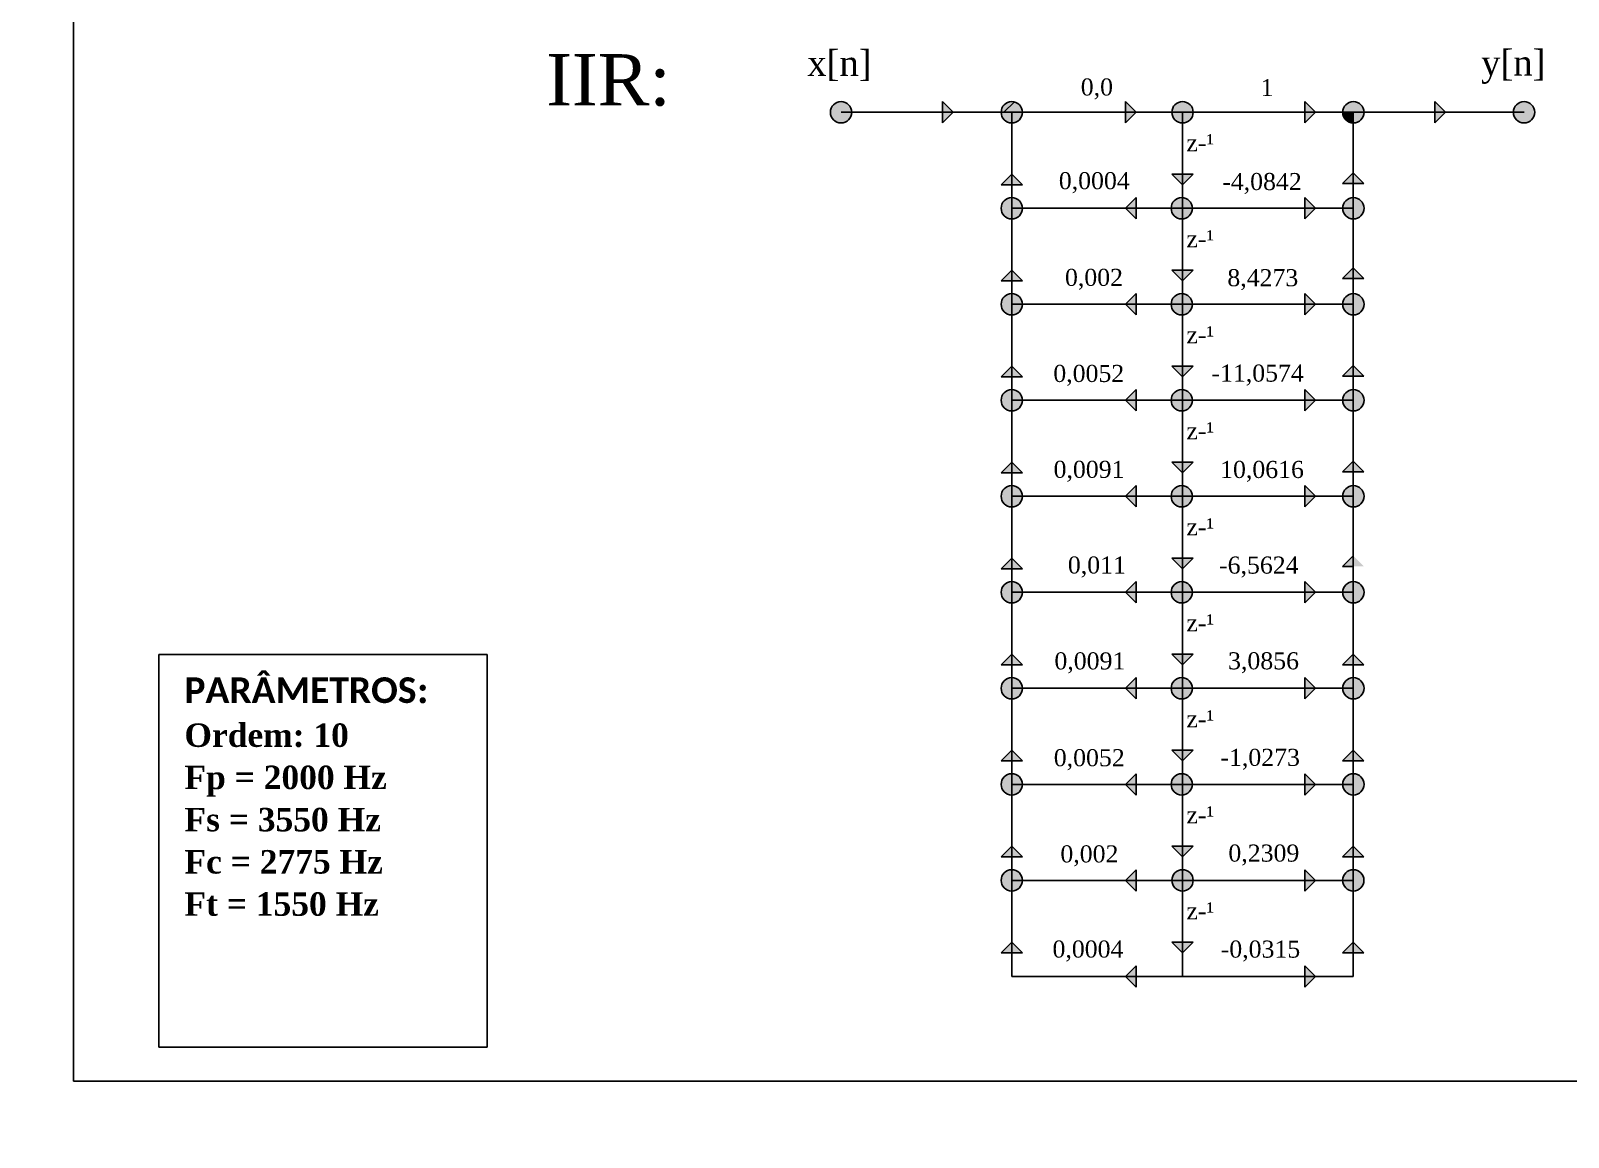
# Model space of a CAD drawing. Header units: millimetres. Extents: x 0 to 600, y -3 to 410.
# Drawn here: x 0 to 360.3, y -3.2 to 256.1 of the extents above; entities that cross this region are included whole.
import ezdxf
from ezdxf import colors
from ezdxf.entities.mleader import LeaderData, LeaderLine
from ezdxf.math import Vec2, Vec3

# ---------------------------------------------------------------- set-up
doc = ezdxf.new("R2010")
doc.units = ezdxf.units.MM
doc.layers.add('Default', color=7, linetype='Continuous')

# ---------------------------------------------------------------- blocks, each defined once
blk = doc.blocks.new('_DOT')
at = {"color": 0}
blk.add_line((0, 0), (-1, 0), dxfattribs=at)
at = {"color": 0, "const_width": 0.333}
blk.add_lwpolyline([(-0.1665, 0, 1), (0.1665, 0, 1)], format="xyb", close=True, dxfattribs=at)

msp = doc.modelspace()

# ---------------------------------------------------------------- hatches: boundary and pattern name
at = {"layer": 'Default', "linetype": 'Continuous'}
h = msp.add_hatch(color=7, dxfattribs=at)
edge = h.paths.add_edge_path()
edge.add_ellipse((189.88, 237.03), major_axis=(2.5, 0), ratio=1, start_angle=0, end_angle=360)
for points in [[(216.13, 237.03), (213.63, 239.53), (213.63, 237.03), (213.63, 234.53)], [(259.03, 237.03), (256.53, 239.53), (256.53, 237.03), (256.53, 234.53)], [(301.05, 237.03), (298.55, 239.53), (298.55, 237.03), (298.55, 234.53)], [(331.51, 237.03), (329.01, 239.53), (329.01, 237.03), (329.01, 234.53)], [(227.38, 220.05), (229.88, 220.05), (232.38, 220.05), (229.88, 222.55)], [(272.38, 222.55), (269.88, 222.55), (267.38, 222.55), (269.88, 220.05)], [(309.88, 222.8), (307.38, 220.3), (309.88, 220.3), (312.38, 220.3)], [(256.53, 214.53), (259.03, 212.03), (259.03, 214.53), (259.03, 217.03)], [(301.05, 214.53), (298.55, 217.03), (298.55, 214.53), (298.55, 212.03)], [(227.38, 197.55), (229.88, 197.55), (232.38, 197.55), (229.88, 200.05)], [(269.88, 197.55), (272.38, 200.05), (269.88, 200.05), (267.38, 200.05)], [(309.88, 200.54), (307.38, 198.04), (309.88, 198.04), (312.38, 198.04)], [(256.53, 192.03), (259.03, 189.53), (259.03, 192.03), (259.03, 194.53)], [(301.05, 192.03), (298.55, 194.53), (298.55, 192.03), (298.55, 189.53)], [(227.38, 175.05), (229.88, 175.05), (232.38, 175.05), (229.88, 177.55)], [(269.88, 175.05), (272.38, 177.55), (269.88, 177.55), (267.38, 177.55)], [(309.88, 177.66), (307.38, 175.16), (309.88, 175.16), (312.38, 175.16)], [(256.53, 169.53), (259.03, 167.03), (259.03, 169.53), (259.03, 172.03)], [(301.05, 169.53), (298.55, 172.03), (298.55, 169.53), (298.55, 167.03)], [(227.38, 152.55), (229.88, 152.55), (232.38, 152.55), (229.88, 155.05)], [(272.38, 155.05), (269.88, 155.05), (267.38, 155.05), (269.88, 152.55)], [(309.88, 155.28), (307.38, 152.78), (309.88, 152.78), (312.38, 152.78)], [(256.53, 147.03), (259.03, 144.53), (259.03, 147.03), (259.03, 149.53)], [(301.05, 147.03), (298.55, 149.53), (298.55, 147.03), (298.55, 144.53)], [(227.38, 130.05), (229.88, 130.05), (232.38, 130.05), (229.88, 132.55)], [(272.38, 132.55), (269.88, 132.55), (267.38, 132.55), (269.88, 130.05)], [(309.88, 133.11), (307.38, 130.61), (309.88, 130.61), (312.38, 130.61)], [(256.53, 124.53), (259.03, 122.03), (259.03, 124.53), (259.03, 127.03)], [(301.05, 124.53), (298.55, 127.03), (298.55, 124.53), (298.55, 122.03)], [(227.38, 107.55), (229.88, 107.55), (232.38, 107.55), (229.88, 110.05)], [(272.38, 110.05), (269.88, 110.05), (267.38, 110.05), (269.88, 107.55)], [(309.88, 110.05), (307.38, 107.55), (309.88, 107.55), (312.38, 107.55)], [(256.53, 102.03), (259.03, 99.53), (259.03, 102.03), (259.03, 104.53)], [(301.05, 102.03), (298.55, 104.53), (298.55, 102.03), (298.55, 99.53)], [(227.38, 85.05), (229.88, 85.05), (232.38, 85.05), (229.88, 87.55)], [(272.38, 87.55), (269.88, 87.55), (267.38, 87.55), (269.88, 85.05)], [(309.88, 87.55), (307.38, 85.05), (309.88, 85.05), (312.38, 85.05)], [(256.53, 79.53), (259.03, 77.03), (259.03, 79.53), (259.03, 82.03)], [(301.05, 79.53), (298.55, 82.03), (298.55, 79.53), (298.55, 77.03)], [(227.38, 62.55), (229.88, 62.55), (232.38, 62.55), (229.88, 65.05)], [(269.88, 62.55), (272.38, 65.05), (269.88, 65.05), (267.38, 65.05)], [(309.88, 65.05), (307.38, 62.55), (309.88, 62.55), (312.38, 62.55)], [(256.53, 57.03), (259.03, 54.53), (259.03, 57.03), (259.03, 59.53)], [(301.05, 57.03), (298.55, 59.53), (298.55, 57.03), (298.55, 54.53)], [(229.88, 42.55), (227.38, 40.05), (229.88, 40.05), (232.38, 40.05)], [(272.38, 42.55), (269.88, 42.55), (267.38, 42.55), (269.88, 40.05)], [(309.88, 42.55), (307.38, 40.05), (309.88, 40.05), (312.38, 40.05)], [(256.53, 34.53), (259.03, 32.03), (259.03, 34.53), (259.03, 37.03)], [(301.05, 34.53), (298.55, 37.03), (298.55, 34.53), (298.55, 32.03)]]:
    msp.add_hatch(color=7, dxfattribs=at).paths.add_polyline_path(points)
h = msp.add_hatch(dxfattribs=at)
h.set_pattern_fill('LINE', angle=45, style=0)
edge = h.paths.add_edge_path()
edge.add_line((229.88, 237.03), (232.38, 237.03))
edge.add_arc((229.88, 237.03), 2.5, 0, 180)
edge.add_line((227.38, 237.03), (229.88, 237.03))
h = msp.add_hatch(dxfattribs=at)
h.set_pattern_fill('LINE', angle=45, style=0)
edge = h.paths.add_edge_path()
edge.add_line((229.88, 237.03), (232.38, 237.03))
edge.add_arc((229.88, 237.03), 2.5, 0, 180)
edge.add_line((227.38, 237.03), (229.88, 237.03))
h = msp.add_hatch(color=7, dxfattribs=at)
edge = h.paths.add_edge_path()
edge.add_line((227.38, 237.03), (229.88, 237.03))
edge.add_line((229.88, 237.03), (232.38, 237.03))
edge.add_arc((229.88, 237.03), 2.5, 0, 180)
h = msp.add_hatch(color=7, dxfattribs=at)
edge = h.paths.add_edge_path()
edge.add_line((229.88, 237.03), (229.88, 234.53))
edge.add_arc((229.88, 237.03), 2.5, 270, 360)
edge.add_arc((229.88, 237.03), 2.5, 0, 180)
edge.add_line((227.38, 237.03), (229.88, 237.03))
h = msp.add_hatch(color=7, dxfattribs=at)
edge = h.paths.add_edge_path()
edge.add_arc((229.88, 237.03), 2.5, 0, 270)
edge.add_line((229.88, 234.53), (229.88, 237.03))
edge.add_line((229.88, 237.03), (232.38, 237.03))
h = msp.add_hatch(color=7, dxfattribs=at)
edge = h.paths.add_edge_path()
edge.add_line((269.88, 237.03), (272.38, 237.03))
edge.add_arc((269.88, 237.03), 2.5, 0, 180)
edge.add_line((267.38, 237.03), (269.88, 237.03))
h = msp.add_hatch(color=7, dxfattribs=at)
edge = h.paths.add_edge_path()
edge.add_line((269.88, 237.03), (269.88, 234.53))
edge.add_arc((269.88, 237.03), 2.5, 270, 360)
edge.add_arc((269.88, 237.03), 2.5, 0, 180)
edge.add_line((267.38, 237.03), (269.88, 237.03))
h = msp.add_hatch(color=7, dxfattribs=at)
edge = h.paths.add_edge_path()
edge.add_arc((269.88, 237.03), 2.5, 0, 270)
edge.add_line((269.88, 234.53), (269.88, 237.03))
edge.add_line((269.88, 237.03), (272.38, 237.03))
h = msp.add_hatch(color=7, dxfattribs=at)
edge = h.paths.add_edge_path()
edge.add_arc((309.92, 237.03), 2.5, 0, 269.0785)
edge.add_arc((309.92, 237.03), 2.5, 269.0785, 360)
h = msp.add_hatch(color=7, dxfattribs=at)
edge = h.paths.add_edge_path()
edge.add_arc((309.92, 237.03), 2.5, 0, 180)
edge.add_arc((309.92, 237.03), 2.5, 180, 360)
h = msp.add_hatch(color=7, dxfattribs=at)
edge = h.paths.add_edge_path()
edge.add_ellipse((349.92, 237.03), major_axis=(2.5, 0), ratio=1, start_angle=0, end_angle=360)
h = msp.add_hatch(color=7, dxfattribs=at)
edge = h.paths.add_edge_path()
edge.add_line((309.88, 234.53), (309.88, 237.03))
edge.add_line((309.88, 237.03), (307.42, 237.03))
edge.add_arc((309.92, 237.03), 2.5, 180, 269.0785)
h = msp.add_hatch(color=7, dxfattribs=at)
edge = h.paths.add_edge_path()
edge.add_ellipse((229.88, 214.53), major_axis=(2.5, 0), ratio=1, start_angle=0, end_angle=360)
h = msp.add_hatch(color=7, dxfattribs=at)
edge = h.paths.add_edge_path()
edge.add_ellipse((229.88, 214.53), major_axis=(2.5, 0), ratio=1, start_angle=0, end_angle=360)
h = msp.add_hatch(color=7, dxfattribs=at)
edge = h.paths.add_edge_path()
edge.add_ellipse((269.71, 214.53), major_axis=(2.5, 0), ratio=1, start_angle=0, end_angle=360)
h = msp.add_hatch(color=7, dxfattribs=at)
edge = h.paths.add_edge_path()
edge.add_arc((269.71, 214.53), 2.5, 0, 180)
edge.add_arc((269.71, 214.53), 2.5, 180, 360)
h = msp.add_hatch(color=7, dxfattribs=at)
edge = h.paths.add_edge_path()
edge.add_arc((309.92, 214.53), 2.5, 180, 360)
edge.add_arc((309.92, 214.53), 2.5, 0, 180)
h = msp.add_hatch(color=7, dxfattribs=at)
edge = h.paths.add_edge_path()
edge.add_ellipse((309.92, 214.53), major_axis=(2.5, 0), ratio=1, start_angle=0, end_angle=360)
h = msp.add_hatch(color=7, dxfattribs=at)
edge = h.paths.add_edge_path()
edge.add_arc((309.92, 214.53), 2.5, 0, 180)
edge.add_arc((309.92, 214.53), 2.5, 180, 360)
h = msp.add_hatch(color=7, dxfattribs=at)
edge = h.paths.add_edge_path()
edge.add_line((269.88, 214.53), (267.21, 214.53))
edge.add_arc((269.71, 214.53), 2.5, 180, 360)
edge.add_line((272.21, 214.53), (269.88, 214.53))
h = msp.add_hatch(color=7, dxfattribs=at)
edge = h.paths.add_edge_path()
edge.add_ellipse((229.88, 192.03), major_axis=(2.5, 0), ratio=1, start_angle=0, end_angle=360)
h = msp.add_hatch(color=7, dxfattribs=at)
edge = h.paths.add_edge_path()
edge.add_ellipse((229.88, 192.03), major_axis=(2.5, 0), ratio=1, start_angle=0, end_angle=360)
h = msp.add_hatch(color=7, dxfattribs=at)
edge = h.paths.add_edge_path()
edge.add_ellipse((269.71, 192.03), major_axis=(2.5, 0), ratio=1, start_angle=0, end_angle=360)
h = msp.add_hatch(color=7, dxfattribs=at)
edge = h.paths.add_edge_path()
edge.add_arc((269.71, 192.03), 2.5, 180, 360)
edge.add_arc((269.71, 192.03), 2.5, 0, 180)
h = msp.add_hatch(color=7, dxfattribs=at)
edge = h.paths.add_edge_path()
edge.add_line((269.88, 192.03), (267.21, 192.03))
edge.add_arc((269.71, 192.03), 2.5, 180, 360)
edge.add_line((272.21, 192.03), (269.88, 192.03))
h = msp.add_hatch(color=7, dxfattribs=at)
edge = h.paths.add_edge_path()
edge.add_arc((309.92, 192.03), 2.5, 180, 360)
edge.add_arc((309.92, 192.03), 2.5, 0, 180)
h = msp.add_hatch(color=7, dxfattribs=at)
edge = h.paths.add_edge_path()
edge.add_ellipse((309.92, 192.03), major_axis=(2.5, 0), ratio=1, start_angle=0, end_angle=360)
h = msp.add_hatch(color=7, dxfattribs=at)
edge = h.paths.add_edge_path()
edge.add_arc((309.92, 192.03), 2.5, 0, 180)
edge.add_arc((309.92, 192.03), 2.5, 180, 360)
h = msp.add_hatch(color=7, dxfattribs=at)
edge = h.paths.add_edge_path()
edge.add_ellipse((229.88, 169.53), major_axis=(2.5, 0), ratio=1, start_angle=0, end_angle=360)
h = msp.add_hatch(color=7, dxfattribs=at)
edge = h.paths.add_edge_path()
edge.add_ellipse((229.88, 169.53), major_axis=(2.5, 0), ratio=1, start_angle=0, end_angle=360)
h = msp.add_hatch(color=7, dxfattribs=at)
edge = h.paths.add_edge_path()
edge.add_ellipse((269.71, 169.53), major_axis=(2.5, 0), ratio=1, start_angle=0, end_angle=360)
h = msp.add_hatch(color=7, dxfattribs=at)
edge = h.paths.add_edge_path()
edge.add_arc((269.71, 169.53), 2.5, 180, 360)
edge.add_arc((269.71, 169.53), 2.5, 0, 180)
h = msp.add_hatch(color=7, dxfattribs=at)
edge = h.paths.add_edge_path()
edge.add_line((269.88, 169.53), (267.21, 169.53))
edge.add_arc((269.71, 169.53), 2.5, 180, 360)
edge.add_line((272.21, 169.53), (269.88, 169.53))
h = msp.add_hatch(color=7, dxfattribs=at)
edge = h.paths.add_edge_path()
edge.add_arc((309.92, 169.53), 2.5, 180, 360)
edge.add_arc((309.92, 169.53), 2.5, 0, 180)
h = msp.add_hatch(color=7, dxfattribs=at)
edge = h.paths.add_edge_path()
edge.add_ellipse((309.92, 169.53), major_axis=(2.5, 0), ratio=1, start_angle=0, end_angle=360)
h = msp.add_hatch(color=7, dxfattribs=at)
edge = h.paths.add_edge_path()
edge.add_arc((309.92, 169.53), 2.5, 0, 180)
edge.add_arc((309.92, 169.53), 2.5, 180, 360)
h = msp.add_hatch(color=7, dxfattribs=at)
edge = h.paths.add_edge_path()
edge.add_ellipse((229.88, 147.03), major_axis=(2.5, 0), ratio=1, start_angle=0, end_angle=360)
h = msp.add_hatch(color=7, dxfattribs=at)
edge = h.paths.add_edge_path()
edge.add_ellipse((229.88, 147.03), major_axis=(2.5, 0), ratio=1, start_angle=0, end_angle=360)
h = msp.add_hatch(color=7, dxfattribs=at)
edge = h.paths.add_edge_path()
edge.add_ellipse((269.71, 147.03), major_axis=(2.5, 0), ratio=1, start_angle=0, end_angle=360)
h = msp.add_hatch(color=7, dxfattribs=at)
edge = h.paths.add_edge_path()
edge.add_arc((269.71, 147.03), 2.5, 180, 360)
edge.add_arc((269.71, 147.03), 2.5, 0, 180)
h = msp.add_hatch(color=7, dxfattribs=at)
edge = h.paths.add_edge_path()
edge.add_arc((309.92, 147.03), 2.5, 180, 360)
edge.add_arc((309.92, 147.03), 2.5, 0, 180)
h = msp.add_hatch(color=7, dxfattribs=at)
edge = h.paths.add_edge_path()
edge.add_ellipse((309.92, 147.03), major_axis=(2.5, 0), ratio=1, start_angle=0, end_angle=360)
h = msp.add_hatch(color=7, dxfattribs=at)
edge = h.paths.add_edge_path()
edge.add_arc((309.92, 147.03), 2.5, 0, 180)
edge.add_arc((309.92, 147.03), 2.5, 180, 360)
h = msp.add_hatch(color=7, dxfattribs=at)
edge = h.paths.add_edge_path()
edge.add_line((269.88, 147.03), (267.21, 147.03))
edge.add_arc((269.71, 147.03), 2.5, 180, 360)
edge.add_line((272.21, 147.03), (269.88, 147.03))
h = msp.add_hatch(color=7, dxfattribs=at)
edge = h.paths.add_edge_path()
edge.add_ellipse((229.88, 124.53), major_axis=(2.5, 0), ratio=1, start_angle=0, end_angle=360)
h = msp.add_hatch(color=7, dxfattribs=at)
edge = h.paths.add_edge_path()
edge.add_ellipse((229.88, 124.53), major_axis=(2.5, 0), ratio=1, start_angle=0, end_angle=360)
h = msp.add_hatch(color=7, dxfattribs=at)
edge = h.paths.add_edge_path()
edge.add_ellipse((269.71, 124.53), major_axis=(2.5, 0), ratio=1, start_angle=0, end_angle=360)
h = msp.add_hatch(color=7, dxfattribs=at)
edge = h.paths.add_edge_path()
edge.add_arc((269.71, 124.53), 2.5, 180, 360)
edge.add_arc((269.71, 124.53), 2.5, 0, 180)
h = msp.add_hatch(color=7, dxfattribs=at)
edge = h.paths.add_edge_path()
edge.add_arc((309.92, 124.53), 2.5, 180, 360)
edge.add_arc((309.92, 124.53), 2.5, 0, 180)
h = msp.add_hatch(color=7, dxfattribs=at)
edge = h.paths.add_edge_path()
edge.add_ellipse((309.92, 124.53), major_axis=(2.5, 0), ratio=1, start_angle=0, end_angle=360)
h = msp.add_hatch(color=7, dxfattribs=at)
edge = h.paths.add_edge_path()
edge.add_arc((309.92, 124.53), 2.5, 0, 180)
edge.add_arc((309.92, 124.53), 2.5, 180, 360)
h = msp.add_hatch(color=7, dxfattribs=at)
edge = h.paths.add_edge_path()
edge.add_line((269.88, 124.53), (267.21, 124.53))
edge.add_arc((269.71, 124.53), 2.5, 180, 360)
edge.add_line((272.21, 124.53), (269.88, 124.53))
h = msp.add_hatch(color=7, dxfattribs=at)
edge = h.paths.add_edge_path()
edge.add_ellipse((229.88, 102.03), major_axis=(2.5, 0), ratio=1, start_angle=0, end_angle=360)
h = msp.add_hatch(color=7, dxfattribs=at)
edge = h.paths.add_edge_path()
edge.add_ellipse((229.88, 102.03), major_axis=(2.5, 0), ratio=1, start_angle=0, end_angle=360)
h = msp.add_hatch(color=7, dxfattribs=at)
edge = h.paths.add_edge_path()
edge.add_ellipse((269.71, 102.03), major_axis=(2.5, 0), ratio=1, start_angle=0, end_angle=360)
h = msp.add_hatch(color=7, dxfattribs=at)
edge = h.paths.add_edge_path()
edge.add_arc((269.71, 102.03), 2.5, 180, 360)
edge.add_arc((269.71, 102.03), 2.5, 0, 180)
h = msp.add_hatch(color=7, dxfattribs=at)
edge = h.paths.add_edge_path()
edge.add_arc((309.92, 102.03), 2.5, 180, 360)
edge.add_arc((309.92, 102.03), 2.5, 0, 180)
h = msp.add_hatch(color=7, dxfattribs=at)
edge = h.paths.add_edge_path()
edge.add_ellipse((309.92, 102.03), major_axis=(2.5, 0), ratio=1, start_angle=0, end_angle=360)
h = msp.add_hatch(color=7, dxfattribs=at)
edge = h.paths.add_edge_path()
edge.add_arc((309.92, 102.03), 2.5, 0, 180)
edge.add_arc((309.92, 102.03), 2.5, 180, 360)
h = msp.add_hatch(color=7, dxfattribs=at)
edge = h.paths.add_edge_path()
edge.add_line((269.88, 102.03), (267.21, 102.03))
edge.add_arc((269.71, 102.03), 2.5, 180, 360)
edge.add_line((272.21, 102.03), (269.88, 102.03))
h = msp.add_hatch(color=7, dxfattribs=at)
edge = h.paths.add_edge_path()
edge.add_ellipse((229.88, 79.53), major_axis=(2.5, 0), ratio=1, start_angle=0, end_angle=360)
h = msp.add_hatch(color=7, dxfattribs=at)
edge = h.paths.add_edge_path()
edge.add_ellipse((229.88, 79.53), major_axis=(2.5, 0), ratio=1, start_angle=0, end_angle=360)
h = msp.add_hatch(color=7, dxfattribs=at)
edge = h.paths.add_edge_path()
edge.add_ellipse((269.71, 79.53), major_axis=(2.5, 0), ratio=1, start_angle=0, end_angle=360)
h = msp.add_hatch(color=7, dxfattribs=at)
edge = h.paths.add_edge_path()
edge.add_arc((269.71, 79.53), 2.5, 180, 360)
edge.add_arc((269.71, 79.53), 2.5, 0, 180)
h = msp.add_hatch(color=7, dxfattribs=at)
edge = h.paths.add_edge_path()
edge.add_line((269.88, 79.53), (267.21, 79.53))
edge.add_arc((269.71, 79.53), 2.5, 180, 360)
edge.add_line((272.21, 79.53), (269.88, 79.53))
h = msp.add_hatch(color=7, dxfattribs=at)
edge = h.paths.add_edge_path()
edge.add_arc((309.92, 79.53), 2.5, 180, 360)
edge.add_arc((309.92, 79.53), 2.5, 0, 180)
h = msp.add_hatch(color=7, dxfattribs=at)
edge = h.paths.add_edge_path()
edge.add_ellipse((309.92, 79.53), major_axis=(2.5, 0), ratio=1, start_angle=0, end_angle=360)
h = msp.add_hatch(color=7, dxfattribs=at)
edge = h.paths.add_edge_path()
edge.add_arc((309.92, 79.53), 2.5, 0, 180)
edge.add_arc((309.92, 79.53), 2.5, 180, 360)
h = msp.add_hatch(color=7, dxfattribs=at)
edge = h.paths.add_edge_path()
edge.add_ellipse((229.88, 57.03), major_axis=(2.5, 0), ratio=1, start_angle=0, end_angle=360)
h = msp.add_hatch(color=7, dxfattribs=at)
edge = h.paths.add_edge_path()
edge.add_ellipse((229.88, 57.03), major_axis=(2.5, 0), ratio=1, start_angle=0, end_angle=360)
h = msp.add_hatch(color=7, dxfattribs=at)
edge = h.paths.add_edge_path()
edge.add_ellipse((269.88, 57.03), major_axis=(2.5, 0), ratio=1, start_angle=0, end_angle=360)
h = msp.add_hatch(color=7, dxfattribs=at)
edge = h.paths.add_edge_path()
edge.add_ellipse((269.88, 57.03), major_axis=(2.5, 0), ratio=1, start_angle=0, end_angle=360)
h = msp.add_hatch(color=7, dxfattribs=at)
edge = h.paths.add_edge_path()
edge.add_ellipse((309.88, 57.03), major_axis=(2.5, 0), ratio=1, start_angle=0, end_angle=360)
h = msp.add_hatch(color=7, dxfattribs=at)
edge = h.paths.add_edge_path()
edge.add_ellipse((309.88, 57.03), major_axis=(2.5, 0), ratio=1, start_angle=0, end_angle=360)

# ---------------------------------------------------------------- linework, layer by layer
at = {"layer": 'Default', "color": 7, "linetype": 'Continuous'}
for p, q in [((10, 410), (10, 10)), ((213.63, 239.53), (216.13, 237.03)), ((213.63, 237.03), (213.63, 239.53)), ((256.53, 239.53), (259.03, 237.03)), ((256.53, 237.03), (256.53, 239.53)), ((298.55, 239.53), (301.05, 237.03)), ((298.55, 237.03), (298.55, 239.53)), ((329.01, 239.53), (331.51, 237.03)), ((329.01, 237.03), (329.01, 239.53)), ((329.01, 239.53), (331.51, 237.03)), ((199.88, 237.03), (189.88, 237.03)), ((229.88, 237.03), (199.88, 237.03)), ((213.63, 237.03), (213.63, 234.53)), ((213.63, 234.53), (216.13, 237.03)), ((229.88, 237.03), (229.88, 222.55)), ((269.88, 237.03), (229.88, 237.03)), ((256.53, 237.03), (256.53, 234.53)), ((256.53, 234.53), (259.03, 237.03)), ((269.88, 224.53), (269.88, 237.03)), ((269.88, 237.03), (269.88, 222.55)), ((309.88, 237.03), (269.88, 237.03)), ((269.88, 234.53), (269.88, 237.03)), ((269.88, 237.03), (269.88, 234.53)), ((298.55, 237.03), (298.55, 234.53)), ((298.55, 234.53), (301.05, 237.03)), ((309.88, 224.53), (309.88, 237.03)), ((309.88, 237.03), (309.88, 222.55)), ((309.88, 234.53), (309.88, 237.03)), ((309.88, 237.03), (309.88, 234.53)), ((309.92, 237.03), (339.92, 237.03)), ((329.01, 237.03), (329.01, 234.53)), ((329.01, 234.53), (331.51, 237.03)), ((339.92, 237.03), (349.92, 237.03)), ((227.38, 220.05), (229.88, 222.55)), ((229.88, 220.05), (227.38, 220.05)), ((229.88, 222.55), (229.88, 214.53)), ((232.38, 220.05), (229.88, 222.55)), ((232.38, 220.05), (229.88, 222.55)), ((229.88, 220.05), (232.38, 220.05)), ((267.38, 222.55), (269.88, 220.05)), ((267.38, 222.55), (269.88, 220.05)), ((269.88, 222.55), (267.38, 222.55)), ((269.88, 222.55), (272.38, 222.55)), ((272.38, 222.55), (269.88, 220.05)), ((269.88, 222.55), (269.88, 214.53)), ((307.38, 220.3), (309.88, 222.8)), ((309.88, 220.3), (307.38, 220.3)), ((312.38, 220.3), (309.88, 222.8)), ((312.38, 220.3), (309.88, 222.8)), ((309.88, 222.55), (309.88, 214.53)), ((309.88, 220.3), (312.38, 220.3)), ((259.03, 217.03), (256.53, 214.53)), ((259.03, 214.53), (259.03, 217.03)), ((298.55, 217.03), (301.05, 214.53)), ((298.55, 214.53), (298.55, 217.03)), ((298.55, 217.03), (301.05, 214.53)), ((229.88, 214.53), (269.88, 214.53)), ((229.88, 214.53), (229.88, 200.05)), ((259.03, 212.03), (256.53, 214.53)), ((259.03, 212.03), (256.53, 214.53)), ((259.03, 214.53), (259.03, 212.03)), ((269.88, 214.53), (309.88, 214.53)), ((269.88, 202.03), (269.88, 214.53)), ((269.88, 214.53), (269.88, 200.05)), ((298.55, 214.53), (298.55, 212.03)), ((298.55, 212.03), (301.05, 214.53)), ((309.88, 202.03), (309.88, 214.53)), ((309.88, 214.53), (309.88, 200.05)), ((227.38, 197.55), (229.88, 200.05)), ((229.88, 200.05), (229.88, 192.03)), ((232.38, 197.55), (229.88, 200.05)), ((232.38, 197.55), (229.88, 200.05)), ((267.38, 200.05), (269.88, 197.55)), ((267.38, 200.05), (269.88, 197.55)), ((269.88, 200.05), (267.38, 200.05)), ((269.88, 200.05), (272.38, 200.05)), ((272.38, 200.05), (269.88, 197.55)), ((269.88, 200.05), (269.88, 192.03)), ((307.38, 198.04), (309.88, 200.54)), ((312.38, 198.04), (309.88, 200.54)), ((312.38, 198.04), (309.88, 200.54)), ((309.88, 200.05), (309.88, 192.03)), ((229.88, 197.55), (227.38, 197.55)), ((229.88, 197.55), (232.38, 197.55)), ((309.88, 198.04), (307.38, 198.04)), ((309.88, 198.04), (312.38, 198.04)), ((229.88, 192.03), (269.88, 192.03)), ((229.88, 192.03), (229.88, 177.55)), ((259.03, 194.53), (256.53, 192.03)), ((259.03, 189.53), (256.53, 192.03)), ((259.03, 189.53), (256.53, 192.03)), ((259.03, 192.03), (259.03, 194.53)), ((259.03, 192.03), (259.03, 189.53)), ((269.88, 192.03), (309.88, 192.03)), ((269.88, 179.53), (269.88, 192.03)), ((269.88, 192.03), (269.88, 177.55)), ((298.55, 194.53), (301.05, 192.03)), ((298.55, 192.03), (298.55, 194.53)), ((298.55, 194.53), (301.05, 192.03)), ((298.55, 192.03), (298.55, 189.53)), ((298.55, 189.53), (301.05, 192.03)), ((309.88, 179.53), (309.88, 192.03)), ((309.88, 192.03), (309.88, 177.55)), ((227.38, 175.05), (229.88, 177.55)), ((229.88, 177.55), (229.88, 169.53)), ((232.38, 175.05), (229.88, 177.55)), ((232.38, 175.05), (229.88, 177.55)), ((267.38, 177.55), (269.88, 175.05)), ((267.38, 177.55), (269.88, 175.05)), ((269.88, 177.55), (267.38, 177.55)), ((269.88, 177.55), (272.38, 177.55)), ((272.38, 177.55), (269.88, 175.05)), ((269.88, 177.55), (269.88, 169.53)), ((307.38, 175.16), (309.88, 177.66)), ((312.38, 175.16), (309.88, 177.66)), ((312.38, 175.16), (309.88, 177.66)), ((309.88, 177.55), (309.88, 169.53)), ((229.88, 175.05), (227.38, 175.05)), ((229.88, 175.05), (232.38, 175.05)), ((309.88, 175.16), (307.38, 175.16)), ((309.88, 175.16), (312.38, 175.16)), ((229.88, 169.53), (269.88, 169.53)), ((229.88, 169.53), (229.88, 155.05)), ((259.03, 172.03), (256.53, 169.53)), ((259.03, 167.03), (256.53, 169.53)), ((259.03, 167.03), (256.53, 169.53)), ((259.03, 169.53), (259.03, 172.03)), ((259.03, 169.53), (259.03, 167.03)), ((269.88, 169.53), (309.88, 169.53)), ((269.88, 157.03), (269.88, 169.53)), ((269.88, 169.53), (269.88, 155.05)), ((298.55, 172.03), (301.05, 169.53)), ((298.55, 169.53), (298.55, 172.03)), ((298.55, 172.03), (301.05, 169.53)), ((298.55, 169.53), (298.55, 167.03)), ((298.55, 167.03), (301.05, 169.53)), ((309.88, 157.03), (309.88, 169.53)), ((309.88, 169.53), (309.88, 155.05)), ((227.38, 152.55), (229.88, 155.05)), ((229.88, 155.05), (229.88, 147.03)), ((232.38, 152.55), (229.88, 155.05)), ((232.38, 152.55), (229.88, 155.05)), ((267.38, 155.05), (269.88, 152.55)), ((267.38, 155.05), (269.88, 152.55)), ((269.88, 155.05), (267.38, 155.05)), ((269.88, 155.05), (272.38, 155.05)), ((272.38, 155.05), (269.88, 152.55)), ((269.88, 155.05), (269.88, 147.03)), ((307.38, 152.78), (309.88, 155.28)), ((312.38, 152.78), (309.88, 155.28)), ((312.38, 152.78), (309.88, 155.28)), ((309.88, 155.05), (309.88, 147.03)), ((229.88, 152.55), (227.38, 152.55)), ((229.88, 152.55), (232.38, 152.55)), ((309.88, 152.78), (307.38, 152.78)), ((309.88, 152.78), (312.38, 152.78)), ((259.03, 149.53), (256.53, 147.03)), ((259.03, 147.03), (259.03, 149.53)), ((298.55, 149.53), (301.05, 147.03)), ((298.55, 147.03), (298.55, 149.53)), ((298.55, 149.53), (301.05, 147.03)), ((229.88, 147.03), (269.88, 147.03)), ((229.88, 147.03), (229.88, 132.55)), ((259.03, 144.53), (256.53, 147.03)), ((259.03, 144.53), (256.53, 147.03)), ((259.03, 147.03), (259.03, 144.53)), ((269.88, 147.03), (309.88, 147.03)), ((269.88, 134.53), (269.88, 147.03)), ((269.88, 147.03), (269.88, 132.55)), ((298.55, 147.03), (298.55, 144.53)), ((298.55, 144.53), (301.05, 147.03)), ((309.88, 134.53), (309.88, 147.03)), ((309.88, 147.03), (309.88, 132.55)), ((227.38, 130.05), (229.88, 132.55)), ((229.88, 130.05), (227.38, 130.05)), ((229.88, 132.55), (229.88, 124.53)), ((232.38, 130.05), (229.88, 132.55)), ((232.38, 130.05), (229.88, 132.55)), ((229.88, 130.05), (232.38, 130.05)), ((267.38, 132.55), (269.88, 130.05)), ((267.38, 132.55), (269.88, 130.05)), ((269.88, 132.55), (267.38, 132.55)), ((269.88, 132.55), (272.38, 132.55)), ((272.38, 132.55), (269.88, 130.05)), ((269.88, 132.55), (269.88, 124.53)), ((307.38, 130.61), (309.88, 133.11)), ((309.88, 130.61), (307.38, 130.61)), ((309.88, 132.55), (309.88, 124.53)), ((259.03, 127.03), (256.53, 124.53)), ((259.03, 124.53), (259.03, 127.03)), ((298.55, 127.03), (301.05, 124.53)), ((298.55, 124.53), (298.55, 127.03)), ((298.55, 127.03), (301.05, 124.53)), ((229.88, 124.53), (269.88, 124.53)), ((229.88, 124.53), (229.88, 110.05)), ((259.03, 122.03), (256.53, 124.53)), ((259.03, 122.03), (256.53, 124.53)), ((259.03, 124.53), (259.03, 122.03)), ((269.88, 124.53), (309.88, 124.53)), ((269.88, 112.03), (269.88, 124.53)), ((269.88, 124.53), (269.88, 110.05)), ((298.55, 124.53), (298.55, 122.03)), ((298.55, 122.03), (301.05, 124.53)), ((309.88, 112.03), (309.88, 124.53)), ((309.88, 124.53), (309.88, 110.05)), ((30, 109.98), (106.94, 109.98)), ((30, 17.95), (30, 109.98)), ((106.94, 109.98), (106.94, 17.95)), ((227.38, 107.55), (229.88, 110.05)), ((229.88, 110.05), (229.88, 102.03)), ((232.38, 107.55), (229.88, 110.05)), ((232.38, 107.55), (229.88, 110.05)), ((267.38, 110.05), (269.88, 107.55)), ((267.38, 110.05), (269.88, 107.55)), ((269.88, 110.05), (267.38, 110.05)), ((269.88, 110.05), (272.38, 110.05)), ((272.38, 110.05), (269.88, 107.55)), ((269.88, 110.05), (269.88, 102.03)), ((307.38, 107.55), (309.88, 110.05)), ((309.88, 110.05), (309.88, 102.03)), ((312.38, 107.55), (309.88, 110.05)), ((312.38, 107.55), (309.88, 110.05)), ((229.88, 107.55), (227.38, 107.55)), ((229.88, 107.55), (232.38, 107.55)), ((259.03, 104.53), (256.53, 102.03)), ((259.03, 102.03), (259.03, 104.53)), ((298.55, 104.53), (301.05, 102.03)), ((298.55, 102.03), (298.55, 104.53)), ((298.55, 104.53), (301.05, 102.03)), ((309.88, 107.55), (307.38, 107.55)), ((309.88, 107.55), (312.38, 107.55)), ((229.88, 102.03), (269.88, 102.03)), ((229.88, 102.03), (229.88, 87.55)), ((259.03, 99.53), (256.53, 102.03)), ((259.03, 99.53), (256.53, 102.03)), ((259.03, 102.03), (259.03, 99.53)), ((269.88, 102.03), (309.88, 102.03)), ((269.88, 89.53), (269.88, 102.03)), ((269.88, 102.03), (269.88, 87.55)), ((298.55, 102.03), (298.55, 99.53)), ((298.55, 99.53), (301.05, 102.03)), ((309.88, 89.53), (309.88, 102.03)), ((309.88, 102.03), (309.88, 87.55)), ((227.38, 85.05), (229.88, 87.55)), ((229.88, 87.55), (229.88, 79.53)), ((232.38, 85.05), (229.88, 87.55)), ((232.38, 85.05), (229.88, 87.55)), ((267.38, 87.55), (269.88, 85.05)), ((267.38, 87.55), (269.88, 85.05)), ((269.88, 87.55), (267.38, 87.55)), ((269.88, 87.55), (272.38, 87.55)), ((272.38, 87.55), (269.88, 85.05)), ((269.88, 87.55), (269.88, 79.53)), ((307.38, 85.05), (309.88, 87.55)), ((309.88, 87.55), (309.88, 79.53)), ((312.38, 85.05), (309.88, 87.55)), ((312.38, 85.05), (309.88, 87.55)), ((229.88, 85.05), (227.38, 85.05)), ((229.88, 85.05), (232.38, 85.05)), ((309.88, 85.05), (307.38, 85.05)), ((309.88, 85.05), (312.38, 85.05)), ((229.88, 79.53), (229.88, 65.05)), ((229.88, 79.53), (269.88, 79.53)), ((259.03, 82.03), (256.53, 79.53)), ((259.03, 77.03), (256.53, 79.53)), ((259.03, 77.03), (256.53, 79.53)), ((259.03, 79.53), (259.03, 82.03)), ((259.03, 79.53), (259.03, 77.03)), ((269.88, 67.03), (269.88, 79.53)), ((269.88, 79.53), (269.88, 65.05)), ((269.88, 79.53), (309.88, 79.53)), ((298.55, 82.03), (301.05, 79.53)), ((298.55, 79.53), (298.55, 82.03)), ((298.55, 82.03), (301.05, 79.53)), ((298.55, 79.53), (298.55, 77.03)), ((298.55, 77.03), (301.05, 79.53)), ((309.88, 67.03), (309.88, 79.53)), ((309.88, 79.53), (309.88, 65.05)), ((227.38, 62.55), (229.88, 65.05)), ((229.88, 65.05), (229.88, 57.03)), ((232.38, 62.55), (229.88, 65.05)), ((232.38, 62.55), (229.88, 65.05)), ((267.38, 65.05), (269.88, 62.55)), ((267.38, 65.05), (269.88, 62.55)), ((269.88, 65.05), (267.38, 65.05)), ((269.88, 65.05), (272.38, 65.05)), ((272.38, 65.05), (269.88, 62.55)), ((269.88, 65.05), (269.88, 57.03)), ((307.38, 62.55), (309.88, 65.05)), ((309.88, 65.05), (309.88, 57.03)), ((312.38, 62.55), (309.88, 65.05)), ((312.38, 62.55), (309.88, 65.05)), ((229.88, 62.55), (227.38, 62.55)), ((229.88, 62.55), (232.38, 62.55)), ((309.88, 62.55), (307.38, 62.55)), ((309.88, 62.55), (312.38, 62.55)), ((259.03, 59.53), (256.53, 57.03)), ((259.03, 57.03), (259.03, 59.53)), ((298.55, 59.53), (301.05, 57.03)), ((298.55, 57.03), (298.55, 59.53)), ((298.55, 59.53), (301.05, 57.03)), ((229.88, 57.03), (269.88, 57.03)), ((229.88, 57.03), (229.88, 42.55)), ((259.03, 54.53), (256.53, 57.03)), ((259.03, 54.53), (256.53, 57.03)), ((259.03, 57.03), (259.03, 54.53)), ((269.88, 57.03), (309.88, 57.03)), ((269.88, 44.53), (269.88, 57.03)), ((269.88, 57.03), (269.88, 42.55)), ((298.55, 57.03), (298.55, 54.53)), ((298.55, 54.53), (301.05, 57.03)), ((309.88, 44.53), (309.88, 57.03)), ((309.88, 57.03), (309.88, 42.55)), ((227.38, 40.05), (229.88, 42.55)), ((229.88, 40.05), (227.38, 40.05)), ((229.88, 42.55), (229.88, 34.53)), ((232.38, 40.05), (229.88, 42.55)), ((232.38, 40.05), (229.88, 42.55)), ((229.88, 40.05), (232.38, 40.05)), ((267.38, 42.55), (269.88, 40.05)), ((267.38, 42.55), (269.88, 40.05)), ((269.88, 42.55), (267.38, 42.55)), ((269.88, 42.55), (272.38, 42.55)), ((272.38, 42.55), (269.88, 40.05)), ((269.88, 42.55), (269.88, 34.53)), ((307.38, 40.05), (309.88, 42.55)), ((309.88, 40.05), (307.38, 40.05)), ((309.88, 42.55), (309.88, 34.53)), ((312.38, 40.05), (309.88, 42.55)), ((312.38, 40.05), (309.88, 42.55)), ((309.88, 40.05), (312.38, 40.05)), ((259.03, 37.03), (256.53, 34.53)), ((259.03, 34.53), (259.03, 37.03)), ((298.55, 37.03), (301.05, 34.53)), ((298.55, 34.53), (298.55, 37.03)), ((298.55, 37.03), (301.05, 34.53)), ((229.88, 34.53), (269.88, 34.53)), ((259.03, 32.03), (256.53, 34.53)), ((259.03, 32.03), (256.53, 34.53)), ((259.03, 34.53), (259.03, 32.03)), ((269.88, 34.53), (309.88, 34.53)), ((298.55, 34.53), (298.55, 32.03)), ((298.55, 32.03), (301.05, 34.53)), ((106.94, 17.95), (30, 17.95)), ((10, 10), (584, 10))]:
    msp.add_line(p, q, dxfattribs=at)
for centre in [(189.88, 237.03), (229.88, 237.03), (269.88, 237.03), (309.92, 237.03), (349.92, 237.03), (229.88, 214.53), (269.71, 214.53), (309.92, 214.53), (229.88, 192.03), (269.71, 192.03), (309.92, 192.03), (229.88, 169.53), (269.71, 169.53), (309.92, 169.53), (229.88, 147.03), (269.71, 147.03), (309.92, 147.03), (229.88, 124.53), (269.71, 124.53), (309.92, 124.53), (229.88, 102.03), (269.71, 102.03), (309.92, 102.03), (229.88, 79.53), (269.71, 79.53), (309.92, 79.53), (229.88, 57.03), (269.88, 57.03), (309.88, 57.03)]:
    msp.add_circle(centre, 2.5, dxfattribs=at)

# ---------------------------------------------------------------- texts
at = {"layer": 'Default', "attachment_point": 1}
for s, insert, char_height, width in [('{\\fTimes New Roman|b0||i0||c0|p34;\\C7;\\H12.;\\W1.;IIR:}', (120.78, 250.64), 12, 71.9916), ('{\\fTimes New Roman|b0||i0||c0|p34;\\C7;\\H6.;\\W1.;\\pxsm1.079166667;x[n]}', (181.95, 251.55), 6, 16.5782), ('{\\fTimes New Roman|b0||i0||c0|p34;\\C7;\\H6.;\\W1.;\\pxsm1.079166667;y[n]}', (339.84, 251.64), 6, 16.2654), ('{\\fTimes New Roman|b0||i0||c0|p34;\\C7;\\H4.;\\W1.;\\pxsm1.079166667;      0,0}', (236.98, 244.95), 4, 18.3507), ('{\\fTimes New Roman|b0||i0||c0|p34;\\C7;\\H4.;\\W1.;\\pxsm1.079166667;      1}', (279.11, 244.82), 4, 13.346), ('{\\fTimes New Roman|b0||i0||c0|p34;\\C7;\\H4.;\\W1.;\\pxsm1.079166667;     z-¹ }', (263.24, 231.88), 4, 16.9953), ('{\\fTimes New Roman|b0||i0||c0|p34;\\C7;\\H4.;\\W1.;\\pxsm1.079166667;0,0004}', (240.9, 222.99), 4, 18.3507), ('{\\fTimes New Roman|b0||i0||c0|p34;\\C7;\\H4.;\\W1.;\\pxsm1.079166667;           -4,0842}', (262.57, 222.79), 4, 38.7867), ('{\\fTimes New Roman|b0||i0||c0|p34;\\C7;\\H4.;\\W1.;\\pxsm1.079166667;     z-¹ }', (263.24, 209.38), 4, 16.9953), ('{\\fTimes New Roman|b0||i0||c0|p34;\\C7;\\H4.;\\W1.;\\pxsm1.079166667;0,002}', (242.34, 200.33), 4, 15.0142), ('{\\fTimes New Roman|b0||i0||c0|p34;\\C7;\\H4.;\\W1.;\\pxsm1.079166667;            8,4273}', (262.26, 200.26), 4, 38.3697), ('{\\fTimes New Roman|b0||i0||c0|p34;\\C7;\\H4.;\\W1.;\\pxsm1.079166667;     z-¹ }', (263.24, 186.88), 4, 16.9953), ('{\\fTimes New Roman|b0||i0||c0|p34;\\C7;\\H4.;\\W1.;\\pxsm1.079166667;0,0052}', (239.61, 177.82), 4, 18.3507), ('{\\fTimes New Roman|b0||i0||c0|p34;\\C7;\\H4.;\\W1.;\\pxsm1.079166667;            -11,0574}', (258.53, 177.9), 4, 43.7915), ('{\\fTimes New Roman|b0||i0||c0|p34;\\C7;\\H4.;\\W1.;\\pxsm1.079166667;     z-¹ }', (263.24, 164.38), 4, 16.9953), ('{\\fTimes New Roman|b0||i0||c0|p34;\\C7;\\H4.;\\W1.;\\pxsm1.079166667;0,0091}', (239.67, 155.35), 4, 18.3507), ('{\\fTimes New Roman|b0||i0||c0|p34;\\C7;\\H4.;\\W1.;\\pxsm1.079166667;           10,0616}', (262.08, 155.32), 4, 40.0379), ('{\\fTimes New Roman|b0||i0||c0|p34;\\C7;\\H4.;\\W1.;\\pxsm1.079166667;     z-¹ }', (263.24, 141.88), 4, 16.9953), ('{\\fTimes New Roman|b0||i0||c0|p34;\\C7;\\H4.;\\W1.;\\pxsm1.079166667;0,011}', (243.02, 132.93), 4, 15.0142), ('{\\fTimes New Roman|b0||i0||c0|p34;\\C7;\\H4.;\\W1.;\\pxsm1.079166667;            -6,5624}', (260.32, 132.91), 4, 40.455), ('{\\fTimes New Roman|b0||i0||c0|p34;\\C7;\\H4.;\\W1.;\\pxsm1.079166667;     z-¹ }', (263.24, 119.38), 4, 16.9953), ('{\\fTimes New Roman|b0||i0||c0|p34;\\C7;\\H4.;\\W1.;\\pxsm1.079166667;0,0091}', (239.87, 110.46), 4, 18.3507), ('{\\fTimes New Roman|b0||i0||c0|p34;\\C7;\\H4.;\\W1.;\\pxsm1.079166667;            3,0856}', (262.43, 110.48), 4, 38.3697), ('{\\fCalibri|b1||i0||c0|p34;\\C7;\\H6.;\\W1.;\\pxsm1.079166667;PARÂMETROS}{\\fTimes New Roman|b1||i0||c0|p34;\\C7;\\H6.;\\W1.;\\pxa0.4703703704;\\pxsm1.079166667;:\\P}{\\fTimes New Roman|b1||i0||c0|p34;\\C7;\\H5.5;\\W1.;\\pxa0.4703703704;\\pxsm1.079166667;Ordem: 10\\P}{\\fTimes New Roman|b1||i0||c0|p34;\\C7;\\H5.5;\\W1.;\\pxa0.4703703704;\\pxsm1.079166667;Fp = 2000 Hz\\P}{\\fTimes New Roman|b1||i0||c0|p34;\\C7;\\H5.5;\\W1.;\\pxa0.4703703704;\\pxsm1.079166667;Fs = 3550 Hz\\P}{\\fTimes New Roman|b1||i0||c0|p34;\\C7;\\H5.5;\\W1.;\\pxa0.4703703704;\\pxsm1.079166667;Fc = 2775 Hz\\P}{\\fTimes New Roman|b1||i0||c0|p34;\\C7;\\H5.5;\\W1.;\\pxsm1.079166667;Ft = 1550 Hz}', (36.01, 104.6), 6, 121.0851), ('{\\fTimes New Roman|b0||i0||c0|p34;\\C7;\\H4.;\\W1.;\\pxsm1.079166667;     z-¹ }', (263.24, 96.88), 4, 16.9953), ('{\\fTimes New Roman|b0||i0||c0|p34;\\C7;\\H4.;\\W1.;\\pxsm1.079166667;0,0052}', (239.72, 87.77), 4, 18.3507), ('{\\fTimes New Roman|b0||i0||c0|p34;\\C7;\\H4.;\\W1.;\\pxsm1.079166667;            -1,0273}', (260.64, 87.85), 4, 40.455), ('{\\fTimes New Roman|b0||i0||c0|p34;\\C7;\\H4.;\\W1.;\\pxsm1.079166667;     z-¹ }', (263.24, 74.38), 4, 16.9953), ('{\\fTimes New Roman|b0||i0||c0|p34;\\C7;\\H4.;\\W1.;\\pxsm1.079166667;0,002}', (241.27, 65.23), 4, 15.0142), ('{\\fTimes New Roman|b0||i0||c0|p34;\\C7;\\H4.;\\W1.;\\pxsm1.079166667;           0,2309}', (264.02, 65.42), 4, 36.7014), ('{\\fTimes New Roman|b0||i0||c0|p34;\\C7;\\H4.;\\W1.;\\pxsm1.079166667;     z-¹ }', (263.24, 51.88), 4, 16.9953), ('{\\fTimes New Roman|b0||i0||c0|p34;\\C7;\\H4.;\\W1.;\\pxsm1.079166667;0,0004}', (239.42, 42.93), 4, 18.3507), ('{\\fTimes New Roman|b0||i0||c0|p34;\\C7;\\H4.;\\W1.;\\pxsm1.079166667;            -0,0315}', (260.71, 42.92), 4, 40.455)]:
    msp.add_mtext(s, dxfattribs=dict(at, insert=insert, char_height=char_height, width=width))

# ---------------------------------------------------------------- leaders
at = {"layer": 'Default', "color": 7, "linetype": 'Continuous'}
ml = msp.add_multileader_mtext('Standard', dxfattribs=at)
ml.set_content('{\\pxsm0.9;\\fSolid Edge ISO|b0||i0||c0|p34;\\W1.;IFPB\\P}', color=256)
ml.set_leader_properties()
ml.set_arrow_properties(name='DOT')
ml.build(insert=Vec2(0, 0))
ml.multileader.update_dxf_attribs({"leader_type": 0, "dogleg_length": 0, "arrow_head_size": 3.05})
ctx = ml.context
ctx.base_point, ctx.char_height, ctx.arrow_head_size, ctx.landing_gap_size = Vec3(462.87, 52.22), 3.048, 3.05, 1.07
notes = []
notes.append((ctx, [(0, (0, 0, 0), (0, 0), (1, 0), 1, [])]))
ctx.mtext.insert = Vec3(464.87, 53.75)
ml = msp.add_multileader_mtext('Standard', dxfattribs=at)
ml.set_content('{\\pxsm0.9;\\fSolid Edge ISO|b0||i0||c0|p34;\\W1.;17/12/2018\\P}', color=256)
ml.set_leader_properties()
ml.set_arrow_properties(name='DOT')
ml.build(insert=Vec2(0, 0))
ml.multileader.update_dxf_attribs({"leader_type": 0, "dogleg_length": 0, "arrow_head_size": 3.05})
ctx = ml.context
ctx.base_point, ctx.char_height, ctx.arrow_head_size, ctx.landing_gap_size = Vec3(481.92, 52.21), 3.048, 3.05, 1.07
notes.append((ctx, [(0, (0, 0, 0), (0, 0), (1, 0), 1, [])]))
ctx.mtext.insert = Vec3(483.92, 53.75)
ml = msp.add_multileader_mtext('Standard', dxfattribs=at)
ml.set_content('{\\pxsm0.9;\\fSolid Edge ISO|b0||i0||c0|p34;\\W1.;Filtros Digitais - FIR e IIR\\P}', color=256)
ml.set_leader_properties()
ml.set_arrow_properties(name='DOT')
ml.build(insert=Vec2(0, 0))
ml.multileader.update_dxf_attribs({"leader_type": 0, "dogleg_length": 0, "arrow_head_size": 3.05})
ctx = ml.context
ctx.base_point, ctx.char_height, ctx.arrow_head_size, ctx.landing_gap_size = Vec3(523.33, 38.24), 3.048, 3.05, 1.07
ctx.text_align_type = 1
notes.append((ctx, [(0, (0, 0, 0), (0, 0), (1, 0), 1, [])]))
ctx.mtext.insert, ctx.mtext.alignment = Vec3(544.27, 40.16), 2
ml = msp.add_multileader_mtext('Standard', dxfattribs=at)
ml.set_content('{\\pxsm0.9;\\fSolid Edge ISO|b0||i0||c0|p34;\\W1.;Professora:  Suzete Élida Nóbrega Correia\\P}', color=256)
ml.set_leader_properties()
ml.set_arrow_properties(name='DOT')
ml.build(insert=Vec2(0, 0))
ml.multileader.update_dxf_attribs({"leader_type": 0, "dogleg_length": 0, "arrow_head_size": 3.66})
ctx = ml.context
ctx.base_point, ctx.char_height, ctx.arrow_head_size, ctx.landing_gap_size = Vec3(504.56, 23.75), 3.6576, 3.66, 1.28
notes.append((ctx, [(0, (0, 0, 0), (0, 0), (1, 0), 1, [])]))
ctx.mtext.insert = Vec3(506.56, 26.06)
for ctx, leaders in notes:
    for number, flags, end, landing, length, lines in leaders:
        leader = LeaderData()
        leader.index, (leader.has_last_leader_line, leader.has_dogleg_vector, leader.attachment_direction) = number, flags
        leader.last_leader_point, leader.dogleg_vector, leader.dogleg_length = Vec3(end), Vec3(landing), length
        for number, points, colour, breaks in lines:
            line = LeaderLine()
            line.index, line.vertices, line.color, line.breaks = number, Vec3.list(points), colors.encode_raw_color(colour), breaks
            leader.lines.append(line)
        ctx.leaders.append(leader)

doc.saveas('drawing.dxf')
